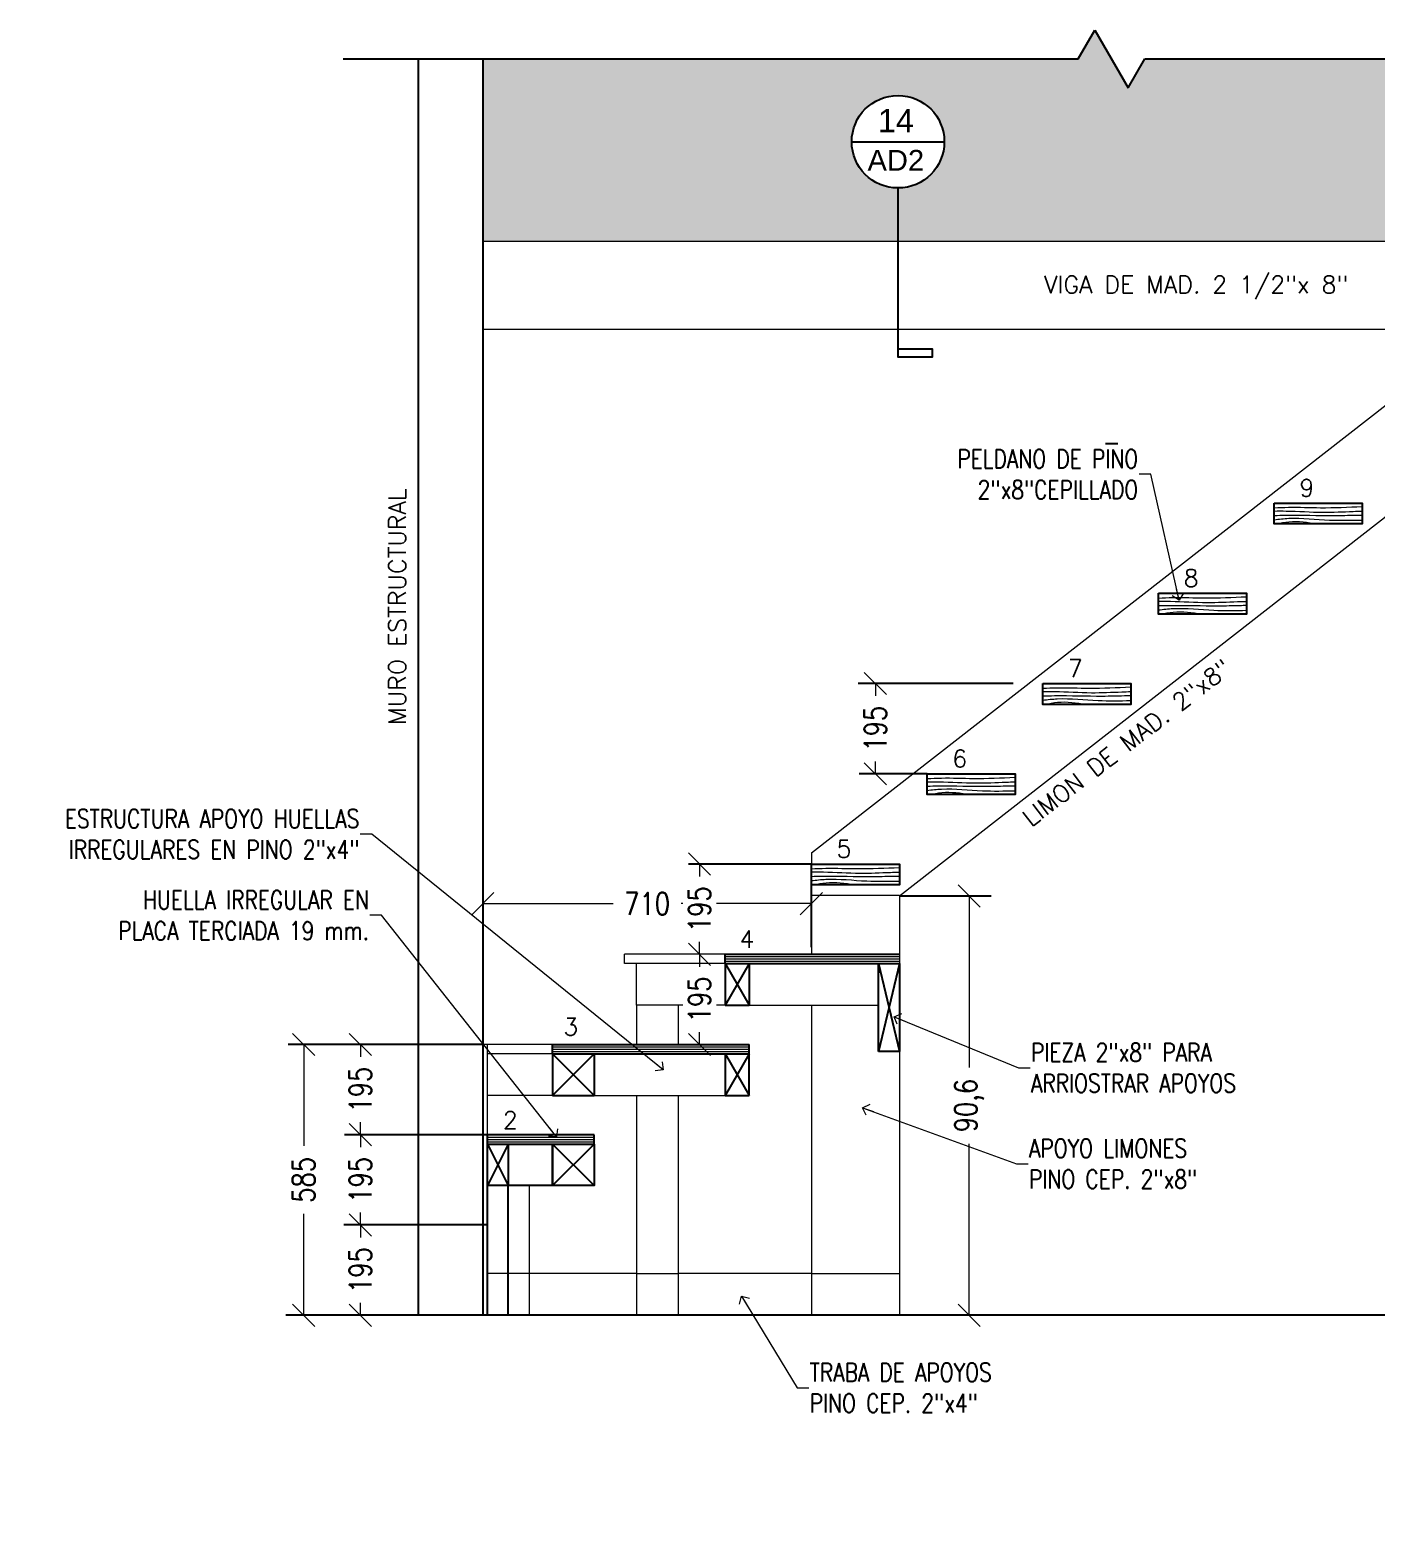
# Model space of a CAD drawing. Header units: metres. Extents: x -40 to 265, y 63 to 163.
# Drawn here: x 214.109 to 217.017, y 152.892 to 156.134 of the extents above; entities that cross this region are included whole.
import ezdxf
from ezdxf.enums import TextEntityAlignment as Align

# ---------------------------------------------------------------- set-up
doc = ezdxf.new("R2010")
doc.units = ezdxf.units.M
doc.header["$LTSCALE"] = 5
doc.header["$MEASUREMENT"] = 0
doc.layers.get('0').update_dxf_attribs({"color": 30})
doc.layers.get('DEFPOINTS').update_dxf_attribs({"color": 210})
for name, color, linetype, lineweight in [('A-ANNO-DIMS', 3, 'Continuous', 18), ('A-ANNO-TEXT', 3, 'Continuous', 18), ('A-DETL-GRPH', 4, 'Continuous', 25), ('A-DETL-MBND', 3, 'Continuous', 18), ('A-DETL-MCUT', 4, 'Continuous', 25), ('A-DETL-PATT', 8, 'Continuous', 18)]:
    doc.layers.add(name, color=color, linetype=linetype, lineweight=lineweight)
doc.styles.add('E-ARIAL', font='arial.ttf')
doc.styles.add('E-ROMANS', font='romans.shx', dxfattribs={"width": 0.8})
doc.dimstyles.new('E-0010_TICK_18', dxfattribs={"dimscale": 0.001, "dimtxt": 18, "dimasz": 18, "dimexe": 9, "dimexo": 6, "dimgap": 9, "dimtad": 0, "dimdec": 0, "dimlfac": 1000, "dimzin": 0, "dimdsep": 46, "dimtxsty": 'E-ROMANS', "dimblk": 'OBLIQUE', "dimcen": 9, "dimclrd": 256, "dimclre": 256, "dimclrt": 256, "dimadec": 0, "dimazin": 0, "dimtfac": 1, "dimtdec": 0, "dimtmove": 1, "dimatfit": 3, "dimldrblk": 'OPEN90', "dimfxl": 1, "dimtfill": 1, "dimtolj": 1, "dimtzin": 0, "dimarcsym": 0})
doc.dimstyles.new('E-0020_TICK_24', dxfattribs={"dimscale": 0.001, "dimtxt": 48, "dimasz": 48, "dimexe": 24, "dimexo": 16, "dimgap": 24, "dimtad": 0, "dimdec": 0, "dimlfac": 1000, "dimzin": 0, "dimdsep": 46, "dimtxsty": 'E-ROMANS', "dimblk": 'OBLIQUE', "dimcen": 24, "dimclrd": 256, "dimclre": 256, "dimclrt": 256, "dimadec": 0, "dimazin": 0, "dimtfac": 1, "dimtdec": 0, "dimtmove": 1, "dimatfit": 3, "dimldrblk": 'OPEN90', "dimfxl": 1, "dimtfill": 1, "dimtolj": 1, "dimtzin": 0, "dimlwd": -1, "dimarcsym": 0})

# ---------------------------------------------------------------- blocks, each defined once
blk = doc.blocks.new('_Oblique')
at = {"color": 0, "linetype": 'ByBlock', "lineweight": -2}
blk.add_line((-0.5, -0.5), (0.5, 0.5), dxfattribs=at)
blk = doc.blocks.new('*D56')
at = {"layer": 'A-ANNO-DIMS', "lineweight": -2, "transparency": 16777216}
for p, q in [((215.0874, 154.1679), (215.0874, 154.2698)), ((215.7974, 154.1679), (215.7974, 154.2698))]:
    blk.add_line(p, q, dxfattribs=at)
at = {"layer": 'A-ANNO-DIMS', "transparency": 16777216}
for p, q in [((215.0874, 154.2458), (215.369, 154.2458)), ((215.7974, 154.2458), (215.5157, 154.2458))]:
    blk.add_line(p, q, dxfattribs=at)
at = {"layer": 'DEFPOINTS', "color": 0, "transparency": 16777216}
for p in [(215.0874, 154.2458), (215.0874, 154.1519), (215.7974, 154.1519)]:
    blk.add_point(p, dxfattribs=at)
at = {"layer": 'A-ANNO-DIMS', "transparency": 16777216, "xscale": 0.048, "yscale": 0.048, "zscale": 0.048, "rotation": 180}
blk.add_blockref('_Oblique', (215.0874, 154.2458), dxfattribs=at)
at = {"layer": 'A-ANNO-DIMS', "transparency": 16777216, "xscale": 0.048, "yscale": 0.048, "zscale": 0.048}
blk.add_blockref('_Oblique', (215.7974, 154.2458), dxfattribs=at)
at = {"layer": 'A-ANNO-DIMS', "transparency": 16777216, "insert": (215.4424, 154.2458), "char_height": 0.048, "attachment_point": 5, "style": 'E-ROMANS', "bg_fill": 3, "box_fill_scale": 1.25, "bg_fill_color": 256, "bg_fill_true_color": 13158600, "bg_fill_transparency": 0}
blk.add_mtext('\\A1;710', dxfattribs=at)
blk = doc.blocks.new('_Open90')
at = {"color": 0, "linetype": 'ByBlock', "lineweight": -2}
for p, q in [((0, 0), (-1, 0)), ((-0.5, 0.5), (0, 0)), ((0, 0), (-0.5, -0.5))]:
    blk.add_line(p, q, dxfattribs=at)
blk = doc.blocks.new('*D57')
at = {"layer": 'A-ANNO-DIMS', "lineweight": -2, "transparency": 16777216}
for p, q in [((215.0714, 153.9414), (214.6762, 153.9414)), ((215.0714, 153.3564), (214.6762, 153.3564))]:
    blk.add_line(p, q, dxfattribs=at)
at = {"layer": 'A-ANNO-DIMS', "transparency": 16777216}
for p, q in [((214.7002, 153.9414), (214.7002, 153.7223)), ((214.7002, 153.3564), (214.7002, 153.5755))]:
    blk.add_line(p, q, dxfattribs=at)
at = {"layer": 'DEFPOINTS', "color": 0, "transparency": 16777216}
for p in [(214.7002, 153.9414), (215.0874, 153.9414), (215.0874, 153.3564)]:
    blk.add_point(p, dxfattribs=at)
at = {"layer": 'A-ANNO-DIMS', "transparency": 16777216, "xscale": 0.048, "yscale": 0.048, "zscale": 0.048}
for p, rotation in [((214.7002, 153.9414), 90), ((214.7002, 153.3564), 270)]:
    blk.add_blockref('_Oblique', p, dxfattribs=dict(at, rotation=rotation))
at = {"layer": 'A-ANNO-DIMS', "transparency": 16777216, "insert": (214.7002, 153.6489), "char_height": 0.048, "attachment_point": 5, "rotation": 90, "style": 'E-ROMANS', "bg_fill": 3, "box_fill_scale": 1.25, "bg_fill_color": 256, "bg_fill_true_color": 13158600, "bg_fill_transparency": 0}
blk.add_mtext('\\A1;585', dxfattribs=at)
blk = doc.blocks.new('*D58')
at = {"layer": 'A-ANNO-DIMS', "lineweight": -2, "transparency": 16777216}
for p, q in [((216.2171, 154.7214), (215.9116, 154.7214)), ((216.2171, 154.5264), (215.9116, 154.5264))]:
    blk.add_line(p, q, dxfattribs=at)
at = {"layer": 'A-ANNO-DIMS', "transparency": 16777216}
for p, q in [((215.9356, 154.7214), (215.9356, 154.6945)), ((215.9356, 154.5264), (215.9356, 154.5533))]:
    blk.add_line(p, q, dxfattribs=at)
at = {"layer": 'DEFPOINTS', "color": 0, "transparency": 16777216}
for p in [(216.2331, 154.7214), (215.9356, 154.5264), (216.2331, 154.5264)]:
    blk.add_point(p, dxfattribs=at)
at = {"layer": 'A-ANNO-DIMS', "transparency": 16777216, "xscale": 0.048, "yscale": 0.048, "zscale": 0.048}
for p, rotation in [((215.9356, 154.7214), 90), ((215.9356, 154.5264), 270)]:
    blk.add_blockref('_Oblique', p, dxfattribs=dict(at, rotation=rotation))
at = {"layer": 'A-ANNO-DIMS', "transparency": 16777216, "insert": (215.9356, 154.6239), "char_height": 0.048, "attachment_point": 5, "rotation": 90, "style": 'E-ROMANS', "bg_fill": 3, "box_fill_scale": 1.25, "bg_fill_color": 256, "bg_fill_true_color": 13158600, "bg_fill_transparency": 0}
blk.add_mtext('\\A1;195', dxfattribs=at)
blk = doc.blocks.new('*D93')
at = {"layer": 'A-ANNO-DIMS', "lineweight": -2, "transparency": 16777216}
for p, q in [((215.0814, 153.5514), (214.7987, 153.5514)), ((215.0814, 153.3564), (214.7987, 153.3564))]:
    blk.add_line(p, q, dxfattribs=at)
at = {"layer": 'A-ANNO-DIMS', "transparency": 16777216}
for p, q in [((214.8227, 153.5514), (214.8227, 153.5245)), ((214.8227, 153.3564), (214.8227, 153.3833))]:
    blk.add_line(p, q, dxfattribs=at)
at = {"layer": 'DEFPOINTS', "color": 0, "transparency": 16777216}
for p in [(214.8227, 153.5514), (215.0974, 153.5514), (215.0974, 153.3564)]:
    blk.add_point(p, dxfattribs=at)
at = {"layer": 'A-ANNO-DIMS', "transparency": 16777216, "xscale": 0.048, "yscale": 0.048, "zscale": 0.048}
for p, rotation in [((214.8227, 153.5514), 90), ((214.8227, 153.3564), 270)]:
    blk.add_blockref('_Oblique', p, dxfattribs=dict(at, rotation=rotation))
at = {"layer": 'A-ANNO-DIMS', "transparency": 16777216, "insert": (214.8227, 153.4539), "char_height": 0.048, "attachment_point": 5, "rotation": 90, "style": 'E-ROMANS', "bg_fill": 3, "box_fill_scale": 1.25, "bg_fill_color": 256, "bg_fill_true_color": 13158600, "bg_fill_transparency": 0}
blk.add_mtext('\\A1;195', dxfattribs=at)
blk = doc.blocks.new('*D94')
at = {"layer": 'A-ANNO-DIMS', "lineweight": -2, "transparency": 16777216}
for p, q in [((215.0814, 153.7464), (214.7987, 153.7464)), ((215.0814, 153.5514), (214.7987, 153.5514))]:
    blk.add_line(p, q, dxfattribs=at)
at = {"layer": 'A-ANNO-DIMS', "transparency": 16777216}
for p, q in [((214.8227, 153.7464), (214.8227, 153.7195)), ((214.8227, 153.5514), (214.8227, 153.5783))]:
    blk.add_line(p, q, dxfattribs=at)
at = {"layer": 'DEFPOINTS', "color": 0, "transparency": 16777216}
for p in [(214.8227, 153.7464), (215.0974, 153.7464), (215.0974, 153.5514)]:
    blk.add_point(p, dxfattribs=at)
at = {"layer": 'A-ANNO-DIMS', "transparency": 16777216, "xscale": 0.048, "yscale": 0.048, "zscale": 0.048}
for p, rotation in [((214.8227, 153.7464), 90), ((214.8227, 153.5514), 270)]:
    blk.add_blockref('_Oblique', p, dxfattribs=dict(at, rotation=rotation))
at = {"layer": 'A-ANNO-DIMS', "transparency": 16777216, "insert": (214.8227, 153.6489), "char_height": 0.048, "attachment_point": 5, "rotation": 90, "style": 'E-ROMANS', "bg_fill": 3, "box_fill_scale": 1.25, "bg_fill_color": 256, "bg_fill_true_color": 13158600, "bg_fill_transparency": 0}
blk.add_mtext('\\A1;195', dxfattribs=at)
blk = doc.blocks.new('*D95')
at = {"layer": 'A-ANNO-DIMS', "lineweight": -2, "transparency": 16777216}
for p, q in [((215.4032, 153.9414), (214.7987, 153.9414)), ((215.0814, 153.7464), (214.7987, 153.7464))]:
    blk.add_line(p, q, dxfattribs=at)
at = {"layer": 'A-ANNO-DIMS', "transparency": 16777216}
for p, q in [((214.8227, 153.9414), (214.8227, 153.9145)), ((214.8227, 153.7464), (214.8227, 153.7733))]:
    blk.add_line(p, q, dxfattribs=at)
at = {"layer": 'DEFPOINTS', "color": 0, "transparency": 16777216}
for p in [(214.8227, 153.9414), (215.4192, 153.9414), (215.0974, 153.7464)]:
    blk.add_point(p, dxfattribs=at)
at = {"layer": 'A-ANNO-DIMS', "transparency": 16777216, "xscale": 0.048, "yscale": 0.048, "zscale": 0.048}
for p, rotation in [((214.8227, 153.9414), 90), ((214.8227, 153.7464), 270)]:
    blk.add_blockref('_Oblique', p, dxfattribs=dict(at, rotation=rotation))
at = {"layer": 'A-ANNO-DIMS', "transparency": 16777216, "insert": (214.8227, 153.8439), "char_height": 0.048, "attachment_point": 5, "rotation": 90, "style": 'E-ROMANS', "bg_fill": 3, "box_fill_scale": 1.25, "bg_fill_color": 256, "bg_fill_true_color": 13158600, "bg_fill_transparency": 0}
blk.add_mtext('\\A1;195', dxfattribs=at)
blk = doc.blocks.new('*D124')
at = {"layer": 'A-ANNO-DIMS', "lineweight": -2, "transparency": 16777216}
for p, q in [((216.0034, 154.2625), (216.1623, 154.2625)), ((216.0034, 153.3564), (216.1623, 153.3564))]:
    blk.add_line(p, q, dxfattribs=at)
at = {"layer": 'A-ANNO-DIMS', "transparency": 16777216}
for p, q in [((216.1383, 154.2625), (216.1383, 153.892)), ((216.1383, 153.3564), (216.1383, 153.727))]:
    blk.add_line(p, q, dxfattribs=at)
at = {"layer": 'DEFPOINTS', "color": 0, "transparency": 16777216}
for p in [(215.9874, 154.2625), (215.9874, 153.3564), (216.1383, 153.3564)]:
    blk.add_point(p, dxfattribs=at)
at = {"layer": 'A-ANNO-DIMS', "transparency": 16777216, "xscale": 0.048, "yscale": 0.048, "zscale": 0.048}
for p, rotation in [((216.1383, 154.2625), 90), ((216.1383, 153.3564), 270)]:
    blk.add_blockref('_Oblique', p, dxfattribs=dict(at, rotation=rotation))
at = {"layer": 'A-ANNO-DIMS', "transparency": 16777216, "insert": (216.1383, 153.8095), "char_height": 0.048, "attachment_point": 5, "rotation": 90, "style": 'E-ROMANS', "bg_fill": 3, "box_fill_scale": 1.25, "bg_fill_color": 256, "bg_fill_true_color": 13158600, "bg_fill_transparency": 0}
blk.add_mtext('\\A1;90,6', dxfattribs=at)
blk = doc.blocks.new('*D125')
at = {"layer": 'A-ANNO-DIMS', "lineweight": -2, "transparency": 16777216}
for p, q in [((215.6136, 154.3314), (215.5316, 154.3314)), ((215.6136, 154.1364), (215.5316, 154.1364))]:
    blk.add_line(p, q, dxfattribs=at)
at = {"layer": 'A-ANNO-DIMS', "transparency": 16777216}
for p, q in [((215.5556, 154.3314), (215.5556, 154.3045)), ((215.5556, 154.1364), (215.5556, 154.1633))]:
    blk.add_line(p, q, dxfattribs=at)
at = {"layer": 'DEFPOINTS', "color": 0, "transparency": 16777216}
for p in [(215.6296, 154.3314), (215.5556, 154.1364), (215.6296, 154.1364)]:
    blk.add_point(p, dxfattribs=at)
at = {"layer": 'A-ANNO-DIMS', "transparency": 16777216, "xscale": 0.048, "yscale": 0.048, "zscale": 0.048}
for p, rotation in [((215.5556, 154.3314), 90), ((215.5556, 154.1364), 270)]:
    blk.add_blockref('_Oblique', p, dxfattribs=dict(at, rotation=rotation))
at = {"layer": 'A-ANNO-DIMS', "transparency": 16777216, "insert": (215.5556, 154.2339), "char_height": 0.048, "attachment_point": 5, "rotation": 90, "style": 'E-ROMANS', "bg_fill": 3, "box_fill_scale": 1.25, "bg_fill_color": 256, "bg_fill_true_color": 13158600, "bg_fill_transparency": 0}
blk.add_mtext('\\A1;195', dxfattribs=at)
blk = doc.blocks.new('*D126')
at = {"layer": 'A-ANNO-DIMS', "lineweight": -2, "transparency": 16777216}
for p, q in [((215.6201, 154.1364), (215.5316, 154.1364)), ((215.6201, 153.9414), (215.5316, 153.9414))]:
    blk.add_line(p, q, dxfattribs=at)
at = {"layer": 'A-ANNO-DIMS', "transparency": 16777216}
for p, q in [((215.5556, 154.1364), (215.5556, 154.1095)), ((215.5556, 153.9414), (215.5556, 153.9683))]:
    blk.add_line(p, q, dxfattribs=at)
at = {"layer": 'DEFPOINTS', "color": 0, "transparency": 16777216}
for p in [(215.6361, 154.1364), (215.5556, 153.9414), (215.6361, 153.9414)]:
    blk.add_point(p, dxfattribs=at)
at = {"layer": 'A-ANNO-DIMS', "transparency": 16777216, "xscale": 0.048, "yscale": 0.048, "zscale": 0.048}
for p, rotation in [((215.5556, 154.1364), 90), ((215.5556, 153.9414), 270)]:
    blk.add_blockref('_Oblique', p, dxfattribs=dict(at, rotation=rotation))
at = {"layer": 'A-ANNO-DIMS', "transparency": 16777216, "insert": (215.5556, 154.0389), "char_height": 0.048, "attachment_point": 5, "rotation": 90, "style": 'E-ROMANS', "bg_fill": 3, "box_fill_scale": 1.25, "bg_fill_color": 256, "bg_fill_true_color": 13158600, "bg_fill_transparency": 0}
blk.add_mtext('\\A1;195', dxfattribs=at)
blk = doc.blocks.new('QM-ARQ-DET')
at = {"layer": 'A-DETL-GRPH'}
for p, q in [((216.3738, 156.0711), (216.4099, 156.1336)), ((216.4099, 156.1336), (216.482, 156.0086)), ((214.7855, 156.0711), (216.3738, 156.0711)), ((216.482, 156.0086), (216.5181, 156.0711)), ((216.5181, 156.0711), (218.239, 156.0711)), ((215.8845, 155.8922), (216.0845, 155.8922)), ((215.9845, 155.4449), (215.9845, 155.7922)), ((216.4331, 155.2401), (216.4598, 155.2401)), ((215.6628, 154.1164), (215.6108, 154.0264)), ((215.6108, 154.1164), (215.6628, 154.0264)), ((215.9424, 154.1164), (215.9874, 153.9264)), ((215.9874, 154.1164), (215.9424, 153.9264)), ((215.6108, 153.9214), (215.6628, 153.8314)), ((215.6628, 153.9214), (215.6108, 153.8314))]:
    blk.add_line(p, q, dxfattribs=at)
blk.add_lwpolyline([(215.9845, 155.4449), (216.0584, 155.4449), (216.0584, 155.4264), (215.9845, 155.4264)], close=True, dxfattribs=at)
blk.add_circle((215.9845, 155.8922), 0.1, dxfattribs=at)
at = {"layer": 'A-DETL-MBND'}
for p, q in [((217.2974, 155.6764), (215.0874, 155.6764)), ((217.2475, 155.4864), (215.0874, 155.4864)), ((215.7974, 154.3553), (215.7974, 154.1364)), ((215.9874, 154.2635), (215.7974, 154.2635)), ((215.9874, 154.2625), (215.9874, 153.3564)), ((215.6108, 154.1164), (215.3932, 154.1164)), ((215.4192, 154.0264), (215.4192, 154.1164)), ((215.6108, 154.0264), (215.4192, 154.0264)), ((215.5092, 154.0264), (215.5092, 153.9414)), ((215.6628, 154.0264), (215.9424, 154.0264)), ((215.7974, 154.0264), (215.7974, 153.3564)), ((215.2378, 153.9414), (215.0974, 153.9414)), ((215.2378, 153.9214), (215.0974, 153.9214)), ((215.2378, 153.8314), (215.0974, 153.8314)), ((215.3278, 153.8314), (215.6108, 153.8314)), ((215.4192, 153.8314), (215.4192, 153.3564)), ((215.5092, 153.8314), (215.5092, 153.3564)), ((215.1874, 153.6364), (215.1874, 153.3564)), ((215.4192, 153.4464), (215.1874, 153.4464)), ((215.4192, 153.4464), (215.5092, 153.4464)), ((215.7974, 153.4464), (215.5092, 153.4464)), ((215.7974, 153.4464), (215.9874, 153.4464))]:
    blk.add_line(p, q, dxfattribs=at)
at = {"layer": 'A-DETL-MCUT'}
for p, q in [((215.0874, 156.0711), (215.0874, 153.3564)), ((215.6108, 154.1164), (215.9424, 154.1164)), ((215.6108, 154.1164), (215.6108, 154.0264)), ((215.6628, 154.1164), (215.6628, 154.0264)), ((215.9424, 154.1164), (215.9424, 154.0964)), ((215.6108, 154.0264), (215.6628, 154.0264)), ((215.2378, 153.9214), (215.2378, 153.9414)), ((215.2378, 153.9414), (215.6628, 153.9414)), ((215.6628, 153.9214), (215.6628, 153.9414)), ((215.2378, 153.9214), (215.2378, 153.8314)), ((215.2378, 153.9214), (215.6628, 153.9214)), ((215.3278, 153.9214), (215.3278, 153.8314)), ((215.6108, 153.9214), (215.6108, 153.8314)), ((215.6628, 153.8314), (215.6628, 153.9214)), ((215.2378, 153.8314), (215.3278, 153.8314)), ((215.6108, 153.8314), (215.6628, 153.8314)), ((215.1424, 153.3564), (215.1424, 153.6364)), ((215.2378, 153.6364), (215.1424, 153.6364)), ((218.8213, 153.3564), (215.0874, 153.3564))]:
    blk.add_line(p, q, dxfattribs=at)
for points in [[(216.7974, 155.1114), (216.9874, 155.1114), (216.9874, 155.0664), (216.7974, 155.0664)], [(216.5474, 154.9164), (216.7374, 154.9164), (216.7374, 154.8714), (216.5474, 154.8714)], [(216.2974, 154.7214), (216.4874, 154.7214), (216.4874, 154.6764), (216.2974, 154.6764)], [(216.0474, 154.5264), (216.2374, 154.5264), (216.2374, 154.4814), (216.0474, 154.4814)], [(215.7974, 154.3314), (215.9874, 154.3314), (215.9874, 154.2864), (215.7974, 154.2864)]]:
    blk.add_lwpolyline(points, close=True, dxfattribs=at)
blk.add_lwpolyline([(215.9424, 153.9264), (215.9424, 154.1164), (215.9874, 154.1164), (215.9874, 153.9264), (215.9424, 153.9264)], dxfattribs=at)
at = {"layer": 'A-DETL-PATT'}
for p, q in [((215.6108, 154.1314), (215.9874, 154.1314)), ((215.6108, 154.1264), (215.9874, 154.1264)), ((215.6108, 154.1214), (215.9874, 154.1214))]:
    blk.add_line(p, q, dxfattribs=at)
for points, knots in [([(216.7974, 155.1011), (216.8076, 155.1016), (216.8409, 155.1031), (216.9043, 155.1002), (216.9573, 155.1026), (216.9874, 155.104)], [0.0106675, 0.0106675, 0.0106675, 0.0106675, 0.0415716, 0.1106641, 0.2007378, 0.2007378, 0.2007378, 0.2007378]), ([(216.7974, 155.0942), (216.806, 155.0943), (216.841, 155.0944), (216.8979, 155.0902), (216.9526, 155.0929), (216.9809, 155.0938), (216.9874, 155.094)], [0.0047227, 0.0047227, 0.0047227, 0.0047227, 0.030517, 0.1098173, 0.1755356, 0.1947948, 0.1947948, 0.1947948, 0.1947948]), ([(216.7974, 155.0847), (216.8057, 155.0849), (216.8487, 155.0862), (216.9075, 155.0835), (216.9625, 155.0851), (216.9828, 155.0855), (216.9874, 155.0855)], [0.0059972, 0.0059972, 0.0059972, 0.0059972, 0.0309525, 0.1352224, 0.1822772, 0.1960193, 0.1960193, 0.1960193, 0.1960193]), ([(216.7974, 155.0755), (216.8078, 155.0768), (216.8475, 155.0813), (216.9109, 155.073), (216.9638, 155.0742), (216.9874, 155.0747)], [0.0064552, 0.0064552, 0.0064552, 0.0064552, 0.0379145, 0.1261572, 0.1966929, 0.1966929, 0.1966929, 0.1966929]), ([(216.8019, 155.0664), (216.811, 155.0684), (216.8403, 155.0739), (216.87, 155.0702), (216.8906, 155.0664)], [0.01379422, 0.01379422, 0.01379422, 0.01379422, 0.04139722, 0.10332334, 0.10332334, 0.10332334, 0.10332334]), ([(216.5474, 154.9061), (216.5576, 154.9066), (216.5909, 154.9081), (216.6543, 154.9052), (216.7073, 154.9076), (216.7374, 154.909)], [0.0106675, 0.0106675, 0.0106675, 0.0106675, 0.0415716, 0.1106641, 0.2007378, 0.2007378, 0.2007378, 0.2007378]), ([(216.5474, 154.8992), (216.556, 154.8993), (216.591, 154.8994), (216.6479, 154.8952), (216.7026, 154.8979), (216.7309, 154.8988), (216.7374, 154.899)], [0.0047227, 0.0047227, 0.0047227, 0.0047227, 0.030517, 0.1098173, 0.1755356, 0.1947948, 0.1947948, 0.1947948, 0.1947948]), ([(216.5474, 154.8897), (216.5557, 154.8899), (216.5987, 154.8912), (216.6575, 154.8885), (216.7125, 154.8901), (216.7328, 154.8905), (216.7374, 154.8905)], [0.0059972, 0.0059972, 0.0059972, 0.0059972, 0.0309525, 0.1352224, 0.1822772, 0.1960193, 0.1960193, 0.1960193, 0.1960193]), ([(216.5474, 154.8805), (216.5578, 154.8818), (216.5975, 154.8863), (216.6609, 154.878), (216.7138, 154.8792), (216.7374, 154.8797)], [0.0064552, 0.0064552, 0.0064552, 0.0064552, 0.0379145, 0.1261572, 0.1966929, 0.1966929, 0.1966929, 0.1966929]), ([(216.5519, 154.8714), (216.561, 154.8734), (216.5903, 154.8789), (216.62, 154.8752), (216.6406, 154.8714)], [0.01379422, 0.01379422, 0.01379422, 0.01379422, 0.04139722, 0.10332334, 0.10332334, 0.10332334, 0.10332334]), ([(216.2974, 154.7111), (216.3076, 154.7116), (216.3409, 154.7131), (216.4043, 154.7102), (216.4573, 154.7126), (216.4874, 154.714)], [0.0106675, 0.0106675, 0.0106675, 0.0106675, 0.0415716, 0.1106641, 0.2007378, 0.2007378, 0.2007378, 0.2007378]), ([(216.2974, 154.7042), (216.306, 154.7043), (216.341, 154.7044), (216.3979, 154.7002), (216.4526, 154.7029), (216.4809, 154.7038), (216.4874, 154.704)], [0.0047227, 0.0047227, 0.0047227, 0.0047227, 0.030517, 0.1098173, 0.1755356, 0.1947948, 0.1947948, 0.1947948, 0.1947948]), ([(216.2974, 154.6947), (216.3057, 154.6949), (216.3487, 154.6962), (216.4075, 154.6935), (216.4625, 154.6951), (216.4828, 154.6955), (216.4874, 154.6955)], [0.0059972, 0.0059972, 0.0059972, 0.0059972, 0.0309525, 0.1352224, 0.1822772, 0.1960193, 0.1960193, 0.1960193, 0.1960193]), ([(216.2974, 154.6855), (216.3078, 154.6868), (216.3475, 154.6913), (216.4109, 154.683), (216.4638, 154.6842), (216.4874, 154.6847)], [0.0064552, 0.0064552, 0.0064552, 0.0064552, 0.0379145, 0.1261572, 0.1966929, 0.1966929, 0.1966929, 0.1966929]), ([(216.3019, 154.6764), (216.311, 154.6784), (216.3403, 154.6839), (216.37, 154.6802), (216.3906, 154.6764)], [0.01379422, 0.01379422, 0.01379422, 0.01379422, 0.04139722, 0.10332334, 0.10332334, 0.10332334, 0.10332334]), ([(215.7974, 154.3211), (215.8076, 154.3216), (215.8409, 154.3231), (215.9043, 154.3202), (215.9573, 154.3226), (215.9874, 154.324)], [0.0106675, 0.0106675, 0.0106675, 0.0106675, 0.0415716, 0.1106641, 0.2007378, 0.2007378, 0.2007378, 0.2007378]), ([(215.7974, 154.3142), (215.806, 154.3143), (215.841, 154.3144), (215.8979, 154.3102), (215.9526, 154.3129), (215.9809, 154.3138), (215.9874, 154.314)], [0.0047227, 0.0047227, 0.0047227, 0.0047227, 0.030517, 0.1098173, 0.1755356, 0.1947948, 0.1947948, 0.1947948, 0.1947948]), ([(215.7974, 154.3047), (215.8057, 154.3049), (215.8487, 154.3062), (215.9075, 154.3035), (215.9625, 154.3051), (215.9828, 154.3055), (215.9874, 154.3055)], [0.0059972, 0.0059972, 0.0059972, 0.0059972, 0.0309525, 0.1352224, 0.1822772, 0.1960193, 0.1960193, 0.1960193, 0.1960193]), ([(215.7974, 154.2955), (215.8078, 154.2968), (215.8475, 154.3013), (215.9109, 154.293), (215.9638, 154.2942), (215.9874, 154.2947)], [0.0064552, 0.0064552, 0.0064552, 0.0064552, 0.0379145, 0.1261572, 0.1966929, 0.1966929, 0.1966929, 0.1966929])]:
    blk.add_open_spline(points, degree=3, knots=knots, dxfattribs=at)
at = {"layer": 'A-ANNO-TEXT', "style": 'E-ARIAL'}
for s, height, p in [('14', 0.05, (215.9798, 155.9378)), ('AD2', 0.045, (215.9798, 155.852))]:
    blk.add_text(s, height=height, dxfattribs=at).set_placement(p, align=Align.MIDDLE_CENTER)
at = {"layer": 'A-ANNO-TEXT', "style": 'E-ROMANS'}
for s, p in [('VIGA DE MAD. 2 1/2"x 8"', (216.3004, 155.5648)), ('9', (216.8518, 155.1255)), ('8', (216.6018, 154.9305)), ('7', (216.3518, 154.7355)), ('6', (216.1018, 154.5405)), ('5', (215.8518, 154.3455)), ('4', (215.6422, 154.1505)), ('3', (215.2615, 153.961)), ('2', (215.1307, 153.7594))]:
    blk.add_text(s, height=0.0375, dxfattribs=at).set_placement(p)
for s, rotation, p in [('MURO ESTRUCTURAL', 90, (214.9211, 154.6318)), ('LIMON DE MAD. 2"x8"', 37.7021, (216.2724, 154.4102))]:
    blk.add_text(s, height=0.0375, rotation=rotation, dxfattribs=at).set_placement(p)
at = {"layer": 'A-ANNO-TEXT', "char_height": 0.04, "style": 'E-ROMANS'}
for s, insert, attachment_point in [('\\A1;PELDANO DE PINO\\P2"x8"CEPILLADO', (216.5035, 155.1737), 6), ('ESTRUCTURA APOYO HUELLAS \\PIRREGULARES EN PINO 2"x4"', (214.8204, 154.396), 6), ('HUELLA IRREGULAR EN\\PPLACA TERCIADA 19 mm.', (214.8411, 154.2206), 6), ('PIEZA 2"x8" PARA\\PARRIOSTRAR APOYOS', (216.2717, 153.891), 4), ('\\A1;APOYO LIMONES\\PPINO CEP. 2"x8"', (216.2674, 153.6838), 4), ('TRABA DE APOYOS\\PPINO CEP. 2"x4"', (215.7935, 153.1997), 4)]:
    blk.add_mtext(s, dxfattribs=dict(at, insert=insert, attachment_point=attachment_point))
at = {"layer": 'A-DETL-GRPH', "annotation_type": 0, "has_hookline": 1}
for points, hookline_direction, text_width in [([(216.5919, 154.9015), (216.5305, 155.1737), (216.5055, 155.1737)], 1, 0.4389), ([(215.9761, 154.0015), (216.2447, 153.891), (216.2697, 153.891)], 0, 0.4937), ([(215.9081, 153.8049), (216.2404, 153.6838), (216.2654, 153.6838)], 0, 0.4038), ([(215.6464, 153.3976), (215.7665, 153.1997), (215.7915, 153.1997)], 0, 0.4465)]:
    blk.add_leader(points, dimstyle='E-0010_TICK_18', override={"dimscale": 1, "dimtxt": 0.04, "dimasz": 0.025, "dimexe": 0.0015, "dimexo": 0.0005, "dimgap": 0.002, "dimtad": 0, "dimdec": 2, "dimlfac": 100, "dimtxsty": 'E-ROMANS', "dimcen": 4, "dimse1": 1, "dimse2": 1, "dimclrd": 1, "dimclre": 1, "dimclrt": 2, "dimtfac": 4, "dimtofl": 0}, dxfattribs=dict(at, hookline_direction=hookline_direction, text_width=text_width))
at = {"layer": 'A-ANNO-DIMS'}
for base, p1, p2, picture, middle in [((215.9356, 154.5264), (216.2331, 154.7214), (216.2331, 154.5264), '*D58', (215.9356, 154.6239)), ((214.7002, 153.9414), (215.0874, 153.3564), (215.0874, 153.9414), '*D57', (214.7002, 153.6489))]:
    dim = blk.add_linear_dim(base=base, p1=p1, p2=p2, angle=90, dimstyle='E-0020_TICK_24', dxfattribs=at)
    dim.commit()
    dim.dimension.update_dxf_attribs({"geometry": picture, "text_midpoint": middle})
dim = blk.add_linear_dim(base=(215.0874, 154.2458), p1=(215.7974, 154.1519), p2=(215.0874, 154.1519), dimstyle='E-0020_TICK_24', dxfattribs=at)
dim.commit()
dim.dimension.update_dxf_attribs({"geometry": '*D56', "text_midpoint": (215.4424, 154.2458)})
at = {"layer": 'A-DETL-GRPH'}
for p, q in [((216.2331, 154.7214), (215.8987, 154.7214)), ((216.0474, 154.5264), (215.9008, 154.5264)), ((215.7974, 154.1519), (215.7974, 154.3)), ((215.0874, 153.9414), (214.6667, 153.9414)), ((215.0874, 153.3564), (214.6619, 153.3564))]:
    blk.add_line(p, q, dxfattribs=at)
at = {"layer": 'A-DETL-MBND'}
for p, q in [((215.7974, 154.3553), (217.2974, 155.5253)), ((215.9874, 154.2625), (217.4282, 155.3864)), ((215.6108, 154.1364), (215.3932, 154.1364)), ((215.3932, 154.1164), (215.3932, 154.1364))]:
    blk.add_line(p, q, dxfattribs=at)
at = {"layer": 'A-DETL-MCUT'}
for p, q in [((215.6108, 154.1364), (215.9874, 154.1364)), ((215.6108, 154.1164), (215.6108, 154.1364)), ((215.0974, 153.7264), (215.0974, 153.7464)), ((215.0974, 153.6364), (215.0974, 153.7264)), ((215.0974, 153.3564), (215.0974, 153.6364))]:
    blk.add_line(p, q, dxfattribs=at)
at = {"layer": 'A-DETL-PATT'}
for points, knots in [([(216.0474, 154.5161), (216.0576, 154.5166), (216.0909, 154.5181), (216.1543, 154.5152), (216.2073, 154.5176), (216.2374, 154.519)], [0.0106675, 0.0106675, 0.0106675, 0.0106675, 0.0415716, 0.1106641, 0.2007378, 0.2007378, 0.2007378, 0.2007378]), ([(216.0474, 154.5092), (216.056, 154.5093), (216.091, 154.5094), (216.1479, 154.5052), (216.2026, 154.5079), (216.2309, 154.5088), (216.2374, 154.509)], [0.0047227, 0.0047227, 0.0047227, 0.0047227, 0.030517, 0.1098173, 0.1755356, 0.1947948, 0.1947948, 0.1947948, 0.1947948]), ([(216.0474, 154.4997), (216.0557, 154.4999), (216.0987, 154.5012), (216.1575, 154.4985), (216.2125, 154.5001), (216.2328, 154.5005), (216.2374, 154.5005)], [0.0059972, 0.0059972, 0.0059972, 0.0059972, 0.0309525, 0.1352224, 0.1822772, 0.1960193, 0.1960193, 0.1960193, 0.1960193]), ([(216.0474, 154.4905), (216.0578, 154.4918), (216.0975, 154.4963), (216.1609, 154.488), (216.2138, 154.4892), (216.2374, 154.4897)], [0.0064552, 0.0064552, 0.0064552, 0.0064552, 0.0379145, 0.1261572, 0.1966929, 0.1966929, 0.1966929, 0.1966929]), ([(216.0519, 154.4814), (216.061, 154.4834), (216.0903, 154.4889), (216.12, 154.4852), (216.1406, 154.4814)], [0.01379422, 0.01379422, 0.01379422, 0.01379422, 0.04139722, 0.10332334, 0.10332334, 0.10332334, 0.10332334]), ([(215.8019, 154.2864), (215.811, 154.2884), (215.8403, 154.2939), (215.87, 154.2902), (215.8906, 154.2864)], [0.01379422, 0.01379422, 0.01379422, 0.01379422, 0.04139722, 0.10332334, 0.10332334, 0.10332334, 0.10332334])]:
    blk.add_open_spline(points, degree=3, knots=knots, dxfattribs=at)
at = {"layer": 'A-ANNO-DIMS'}
dim = blk.add_linear_dim(base=(214.8227, 153.5514), p1=(215.0974, 153.3564), p2=(215.0974, 153.5514), angle=90, dimstyle='E-0020_TICK_24', dxfattribs=at)
dim.commit()
dim.dimension.update_dxf_attribs({"geometry": '*D93', "text_midpoint": (214.8227, 153.4539)})
at = {"layer": 'A-DETL-MBND'}
blk.add_line((215.1874, 153.4464), (215.0974, 153.4464), dxfattribs=at)
at = {"layer": 'A-ANNO-DIMS'}
dim = blk.add_linear_dim(base=(214.8227, 153.7464), p1=(215.0974, 153.5514), p2=(215.0974, 153.7464), angle=90, dimstyle='E-0020_TICK_24', dxfattribs=at)
dim.commit()
dim.dimension.update_dxf_attribs({"geometry": '*D94', "text_midpoint": (214.8227, 153.6489)})
at = {"layer": 'A-DETL-GRPH'}
blk.add_line((215.0974, 153.5514), (214.7867, 153.5514), dxfattribs=at)
at = {"layer": 'A-ANNO-DIMS'}
dim = blk.add_linear_dim(base=(214.8227, 153.9414), p1=(215.0974, 153.7464), p2=(215.4192, 153.9414), angle=90, dimstyle='E-0020_TICK_24', dxfattribs=at)
dim.commit()
dim.dimension.update_dxf_attribs({"geometry": '*D95', "text_midpoint": (214.8227, 153.8439)})
at = {"layer": 'A-DETL-PATT'}
h = blk.add_hatch(dxfattribs=at)
h.set_pattern_fill('AR-SAND', color=256, scale=0.002, style=0)
h.set_pattern_definition([(37.5, (0, 0), (-0.003200063, 0.097882647), [0, -0.077216, 0, -0.08636, 0, -0.08255]), (7.5, (0, 0), (0.089904657, 0.14336502), [0, -0.041656, 0, -0.069596, 0, -0.02667]), (327.5, (-0.06248, 0), (0.158198474, 0.000287437), [0, -0.0254, 0, -0.09144, 0, -0.11938]), (317.5, (-0.06248, 0), (0.15271129, 0.044585865), [0, -0.0127, 0, -0.059944, 0, -0.06858])])
h.paths.add_polyline_path([(217.2474, 155.6764), (217.2474, 155.6964), (217.2832, 155.6964), (217.2832, 156.0711), (216.5181, 156.0711), (216.482, 156.0086), (216.4099, 156.1336), (216.3738, 156.0711), (215.0874, 156.0711), (215.0874, 155.6764), (215.9845, 155.6764), (215.9845, 155.7922, -0.414214), (215.8845, 155.8922, -1), (216.0845, 155.8922, -0.414214), (215.9845, 155.7922), (215.9845, 155.6764)])
h.paths.add_polyline_path([(215.3164, 150.5009), (216.07, 150.5009), (216.07, 150.5866), (215.3164, 150.5866)], flags=9)
at = {"layer": 'A-DETL-GRPH'}
for p, q in [((215.2378, 153.9214), (215.3278, 153.8314)), ((215.3278, 153.9214), (215.2378, 153.8314)), ((215.0974, 153.7464), (214.7883, 153.7464)), ((215.0974, 153.7264), (215.1424, 153.6364)), ((215.1424, 153.7264), (215.0974, 153.6364)), ((215.3278, 153.7264), (215.2378, 153.6364)), ((215.2378, 153.7264), (215.3278, 153.6364))]:
    blk.add_line(p, q, dxfattribs=at)
at = {"layer": 'A-DETL-MBND'}
for p, q in [((215.4192, 154.0264), (215.4192, 153.9414)), ((215.0974, 153.7464), (215.0974, 153.9414))]:
    blk.add_line(p, q, dxfattribs=at)
at = {"layer": 'A-DETL-MCUT'}
for p, q in [((214.9474, 156.0711), (214.9474, 153.3564)), ((215.0974, 153.7264), (215.0974, 153.7464)), ((215.3278, 153.7464), (215.0974, 153.7464)), ((215.3278, 153.7264), (215.3278, 153.7464)), ((215.0974, 153.7264), (215.3278, 153.7264)), ((215.2378, 153.7264), (215.2378, 153.6364))]:
    blk.add_line(p, q, dxfattribs=at)
for points in [[(215.0974, 153.6364), (215.0974, 153.7264), (215.1424, 153.7264), (215.1424, 153.6364), (215.0974, 153.6364)], [(215.2378, 153.6364), (215.2378, 153.7264), (215.3278, 153.7264), (215.3278, 153.6364), (215.2378, 153.6364)]]:
    blk.add_lwpolyline(points, dxfattribs=at)
at = {"layer": 'A-DETL-PATT'}
for p, q in [((215.2378, 153.9364), (215.6628, 153.9364)), ((215.2378, 153.9314), (215.6628, 153.9314)), ((215.2378, 153.9264), (215.6628, 153.9264)), ((215.0974, 153.7414), (215.3278, 153.7414)), ((215.0974, 153.7364), (215.3278, 153.7364)), ((215.0974, 153.7314), (215.3278, 153.7314))]:
    blk.add_line(p, q, dxfattribs=at)
at = {"layer": 'A-DETL-GRPH', "annotation_type": 0, "has_hookline": 1, "hookline_direction": 1}
for points, text_width in [([(215.477, 153.8865), (214.8474, 154.396), (214.8224, 154.396)], 0.7116), ([(215.2468, 153.7416), (214.8681, 154.2206), (214.8431, 154.2206)], 0.6126)]:
    blk.add_leader(points, dimstyle='E-0010_TICK_18', override={"dimscale": 1, "dimtxt": 0.04, "dimasz": 0.025, "dimexe": 0.0015, "dimexo": 0.0005, "dimgap": 0.002, "dimtad": 0, "dimdec": 2, "dimlfac": 100, "dimtxsty": 'E-ROMANS', "dimcen": 4, "dimse1": 1, "dimse2": 1, "dimclrd": 1, "dimclre": 1, "dimclrt": 2, "dimtfac": 4, "dimtofl": 0}, dxfattribs=dict(at, text_width=text_width))
at = {"layer": 'A-ANNO-DIMS'}
dim = blk.add_linear_dim(base=(215.5556, 154.1364), p1=(215.6296, 154.3314), p2=(215.6296, 154.1364), angle=90, dimstyle='E-0020_TICK_24', dxfattribs=at)
dim.commit()
dim.dimension.update_dxf_attribs({"geometry": '*D125', "text_midpoint": (215.5556, 154.2339)})
dim = blk.add_linear_dim(base=(216.1383, 153.3564), p1=(215.9874, 154.2625), p2=(215.9874, 153.3564), angle=90, text='90,6', dimstyle='E-0020_TICK_24', dxfattribs=at)
dim.commit()
dim.dimension.update_dxf_attribs({"geometry": '*D124', "text_midpoint": (216.1383, 153.8095)})
at = {"layer": 'A-DETL-GRPH'}
for p, q in [((215.7974, 154.3314), (215.5318, 154.3314)), ((215.9874, 154.2625), (216.1857, 154.2625))]:
    blk.add_line(p, q, dxfattribs=at)
at = {"layer": 'A-ANNO-DIMS'}
dim = blk.add_linear_dim(base=(215.5556, 153.9414), p1=(215.6361, 154.1364), p2=(215.6361, 153.9414), angle=90, dimstyle='E-0020_TICK_24', dxfattribs=at)
dim.commit()
dim.dimension.update_dxf_attribs({"geometry": '*D126', "text_midpoint": (215.5556, 154.0389)})

msp = doc.modelspace()

# ---------------------------------------------------------------- block references
at = {"layer": 'A-DETL-MBND'}
msp.add_blockref('QM-ARQ-DET', (0, 0), dxfattribs=at)

doc.saveas('drawing.dxf')
